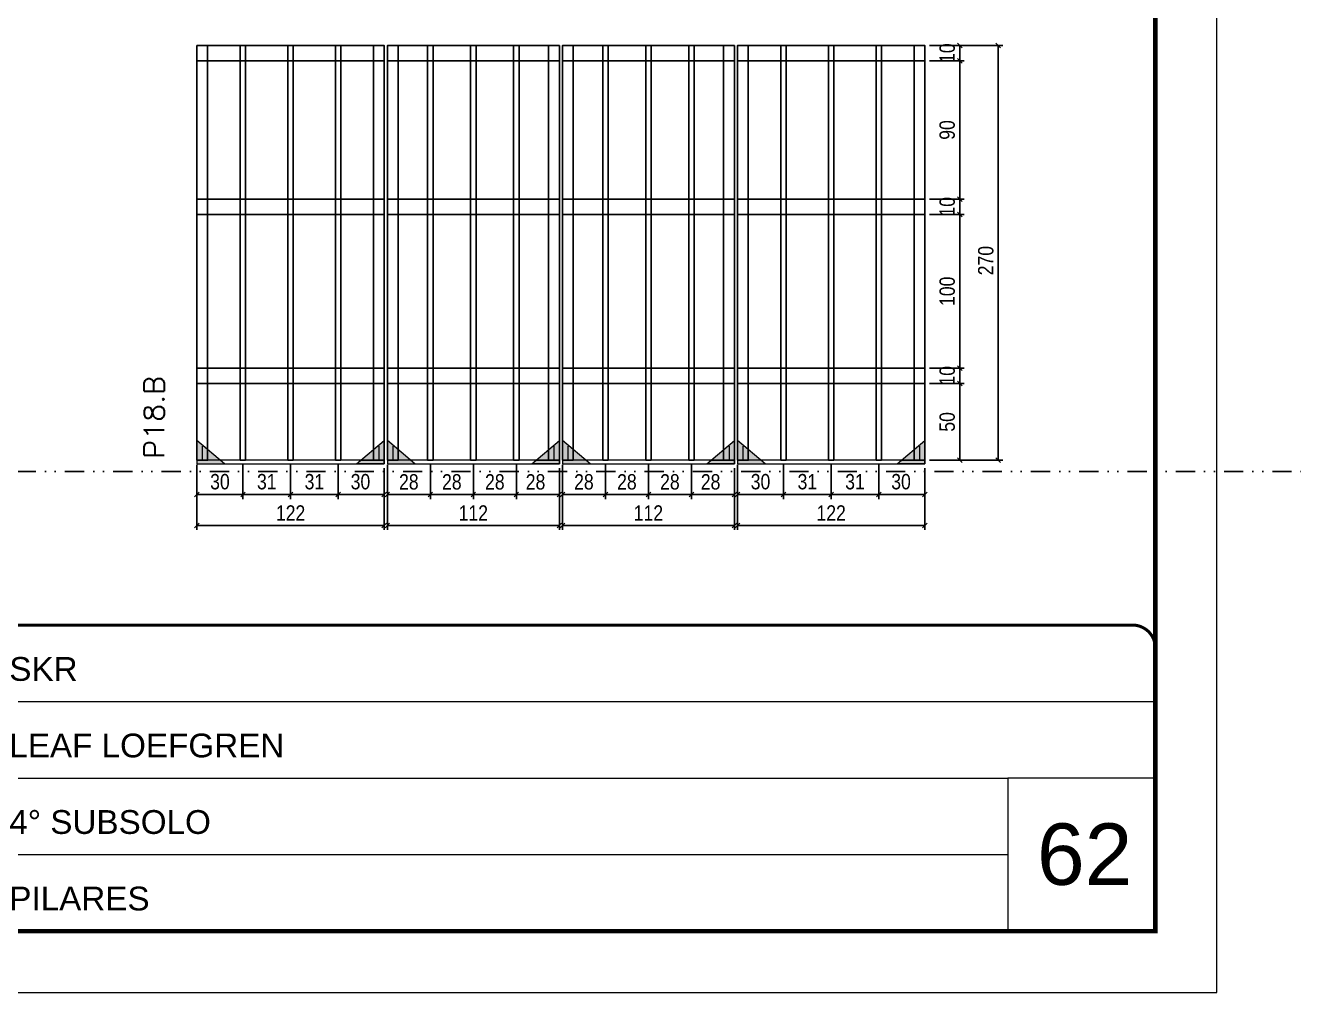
# Model space of a CAD drawing. Header units: millimetres. Extents: x 13777 to 27878, y -21631 to 6985.
# Drawn here: x 16708 to 17533, y -11294 to -10664 of the extents above; entities that cross this region are included whole.
import ezdxf

# ---------------------------------------------------------------- set-up
doc = ezdxf.new("R2010")
doc.units = ezdxf.units.MM
for name, pattern in [('CONTINUO', [0]), ('DASHED', [0.75, 0.5, -0.25]), ('DIVIDE2', [0.625, 0.25, -0.125, 0, -0.125, 0, -0.125]), ('HIDDEN', [0.375, 0.25, -0.125])]:
    doc.linetypes.add(name, pattern=pattern)
for name, color, linetype, lineweight in [('CARIMBO', 255, 'Continuous', 9), ('Folhas', 255, 'Continuous', 9), ('Madeira', 126, 'Continuous', 18), ('Sarr 2.2x7', 40, 'Continuous', 9), ('SARRAFO DE PRESSAO', 251, 'DASHED', 9), ('Texto Seção', 7, 'Continuous', 15)]:
    doc.layers.add(name, color=color, linetype=linetype, lineweight=lineweight)
for name, color, linetype in [('COTA', 241, 'Continuous'), ('Nível', 160, 'Continuous'), ('SARR_2.2x10', 60, 'Continuous'), ('SARR_3.5x7', 81, 'Continuous'), ('SARR_7x7', 40, 'Continuous')]:
    doc.layers.add(name, color=color, linetype=linetype)
doc.styles.add('ARIAL', font='arial.ttf')
doc.styles.add('COTA TECNICA', font='techl___.ttf', dxfattribs={"height": 10})
doc.styles.add('REGUA-120', font='ROMANS.shx', dxfattribs={"height": 15})
doc.dimstyles.new('PAINEL', dxfattribs={"dimtxt": 10, "dimasz": 3, "dimexe": 3, "dimexo": 3, "dimgap": 3, "dimtad": 1, "dimdec": 1, "dimzin": 12, "dimdsep": 46, "dimtxsty": 'COTA TECNICA', "dimblk1": 'OBLIQUE', "dimblk2": 'OBLIQUE', "dimsah": 1, "dimcen": 0.9, "dimclrd": 4, "dimclre": 4, "dimclrt": 240, "dimadec": 1, "dimazin": 3, "dimtfac": 1, "dimtdec": 1, "dimtmove": 0, "dimatfit": 3, "dimfxl": 1, "dimtolj": 1, "dimtzin": 12, "dimarcsym": 0})

# ---------------------------------------------------------------- blocks, each defined once
blk = doc.blocks.new('9999999999')
at = {"color": 30, "linetype": 'CONTINUO'}
for p, q in [((98564.56, 34379.64), (99583.98, 34379.64)), ((98564.56, 34329.83), (99487.98, 34329.83)), ((99583.98, 34329.83), (99487.98, 34329.83)), ((99487.98, 34329.83), (99487.98, 34230.21)), ((98564.56, 34280.02), (99487.98, 34280.02))]:
    blk.add_line(p, q, dxfattribs=at)
at = {"color": 30, "linetype": 'CONTINUO', "const_width": 2}
blk.add_lwpolyline([(99583.98, 34230.21), (99583.98, 34414.45, 0.414214), (99568.98, 34429.45), (98228.98, 34429.45, 0.414214), (98213.98, 34414.45), (98213.98, 34245.21, 0.414214), (98228.98, 34230.21), (99583.98, 34230.21)], format="xyb", dxfattribs=at)
at = {"layer": 'Folhas'}
blk.add_lwpolyline([(98138.98, 34190.21), (99623.98, 34190.21), (99623.98, 35240.21), (98138.98, 35240.21)], close=True, dxfattribs=at)
at = {"layer": 'Folhas', "color": 30, "const_width": 3}
blk.add_lwpolyline([(98213.98, 34230.21), (99583.98, 34230.21), (99583.98, 35200.21), (98213.98, 35200.21)], close=True, dxfattribs=at)
at = {"color": 7, "linetype": 'Continuous', "ltscale": 5, "style": 'ARIAL'}
for s, height, p in [('SKR', 15.483, (98837.68, 34393.13)), ('LEAF LOEFGREN', 15.4829, (98837.68, 34343.32)), ('4° SUBSOLO', 15.483, (98837.68, 34293.51)), ('PILARES', 15.483, (98837.68, 34243.7))]:
    blk.add_text(s, height=height, dxfattribs=at).set_placement(p)
blk = doc.blocks.new('_Oblique')
at = {"color": 0, "linetype": 'ByBlock', "lineweight": -2}
blk.add_line((-0.5, -0.5), (0.5, 0.5), dxfattribs=at)
blk = doc.blocks.new('*D2767')
at = {"layer": 'COTA', "color": 4, "lineweight": -2, "transparency": 16777216}
for p, q in [((16943.32, -10965.62), (16943.32, -10992.79)), ((17055.32, -10965.62), (17055.32, -10992.79)), ((17055.32, -10989.79), (16943.32, -10989.79))]:
    blk.add_line(p, q, dxfattribs=at)
at = {"layer": 'Defpoints', "color": 0, "transparency": 16777216}
for p in [(16943.32, -10962.62), (17055.32, -10962.62), (16943.32, -10989.79)]:
    blk.add_point(p, dxfattribs=at)
at = {"layer": 'COTA', "color": 4, "lineweight": -2, "transparency": 16777216, "xscale": 3, "yscale": 3, "zscale": 3, "rotation": 180}
blk.add_blockref('_Oblique', (16943.32, -10989.79), dxfattribs=at)
at = {"layer": 'COTA', "color": 4, "lineweight": -2, "transparency": 16777216, "xscale": 3, "yscale": 3, "zscale": 3}
blk.add_blockref('_Oblique', (17055.32, -10989.79), dxfattribs=at)
at = {"layer": 'COTA', "color": 240, "transparency": 16777216, "insert": (16999.32, -10981.74), "char_height": 10, "attachment_point": 5, "style": 'COTA TECNICA'}
blk.add_mtext('\\A1;112', dxfattribs=at)
blk = doc.blocks.new('*D2768')
at = {"layer": 'COTA', "color": 4, "lineweight": -2, "transparency": 16777216}
for p, q in [((16943.32, -10950.42), (16943.32, -10972.62)), ((16971.32, -10950.42), (16971.32, -10972.62)), ((16971.32, -10969.62), (16943.32, -10969.62))]:
    blk.add_line(p, q, dxfattribs=at)
at = {"layer": 'Defpoints', "color": 0, "transparency": 16777216}
for p in [(16943.32, -10947.42), (16971.32, -10947.42), (16943.32, -10969.62)]:
    blk.add_point(p, dxfattribs=at)
at = {"layer": 'COTA', "color": 4, "lineweight": -2, "transparency": 16777216, "xscale": 3, "yscale": 3, "zscale": 3, "rotation": 180}
blk.add_blockref('_Oblique', (16943.32, -10969.62), dxfattribs=at)
at = {"layer": 'COTA', "color": 4, "lineweight": -2, "transparency": 16777216, "xscale": 3, "yscale": 3, "zscale": 3}
blk.add_blockref('_Oblique', (16971.32, -10969.62), dxfattribs=at)
at = {"layer": 'COTA', "color": 240, "transparency": 16777216, "insert": (16957.32, -10961.52), "char_height": 10, "attachment_point": 5, "style": 'COTA TECNICA'}
blk.add_mtext('\\A1;28', dxfattribs=at)
blk = doc.blocks.new('*D2769')
at = {"layer": 'COTA', "color": 4, "lineweight": -2, "transparency": 16777216}
for p, q in [((17027.32, -10950.42), (17027.32, -10972.62)), ((17055.32, -10952.62), (17055.32, -10972.62)), ((17027.32, -10969.62), (17055.32, -10969.62))]:
    blk.add_line(p, q, dxfattribs=at)
at = {"layer": 'Defpoints', "color": 0, "transparency": 16777216}
for p in [(17027.32, -10947.42), (17055.32, -10949.62), (17055.32, -10969.62)]:
    blk.add_point(p, dxfattribs=at)
at = {"layer": 'COTA', "color": 4, "lineweight": -2, "transparency": 16777216, "xscale": 3, "yscale": 3, "zscale": 3, "rotation": 180}
blk.add_blockref('_Oblique', (17027.32, -10969.62), dxfattribs=at)
at = {"layer": 'COTA', "color": 4, "lineweight": -2, "transparency": 16777216, "xscale": 3, "yscale": 3, "zscale": 3}
blk.add_blockref('_Oblique', (17055.32, -10969.62), dxfattribs=at)
at = {"layer": 'COTA', "color": 240, "transparency": 16777216, "insert": (17039.82, -10961.52), "char_height": 10, "attachment_point": 5, "style": 'COTA TECNICA'}
blk.add_mtext('\\A1;28', dxfattribs=at)
blk = doc.blocks.new('*D2770')
at = {"layer": 'COTA', "color": 4, "lineweight": -2, "transparency": 16777216}
for p, q in [((16971.32, -10950.42), (16971.32, -10972.62)), ((16999.32, -10950.42), (16999.32, -10972.62)), ((16971.32, -10969.62), (16999.32, -10969.62))]:
    blk.add_line(p, q, dxfattribs=at)
at = {"layer": 'Defpoints', "color": 0, "transparency": 16777216}
for p in [(16971.32, -10947.42), (16999.32, -10947.42), (16999.32, -10969.62)]:
    blk.add_point(p, dxfattribs=at)
at = {"layer": 'COTA', "color": 4, "lineweight": -2, "transparency": 16777216, "xscale": 3, "yscale": 3, "zscale": 3, "rotation": 180}
blk.add_blockref('_Oblique', (16971.32, -10969.62), dxfattribs=at)
at = {"layer": 'COTA', "color": 4, "lineweight": -2, "transparency": 16777216, "xscale": 3, "yscale": 3, "zscale": 3}
blk.add_blockref('_Oblique', (16999.32, -10969.62), dxfattribs=at)
at = {"layer": 'COTA', "color": 240, "transparency": 16777216, "insert": (16985.32, -10961.52), "char_height": 10, "attachment_point": 5, "style": 'COTA TECNICA'}
blk.add_mtext('\\A1;28', dxfattribs=at)
blk = doc.blocks.new('*D2771')
at = {"layer": 'COTA', "color": 4, "lineweight": -2, "transparency": 16777216}
for p, q in [((16999.32, -10950.42), (16999.32, -10972.62)), ((17027.32, -10950.42), (17027.32, -10972.62)), ((16999.32, -10969.62), (17027.32, -10969.62))]:
    blk.add_line(p, q, dxfattribs=at)
at = {"layer": 'Defpoints', "color": 0, "transparency": 16777216}
for p in [(16999.32, -10947.42), (17027.32, -10947.42), (17027.32, -10969.62)]:
    blk.add_point(p, dxfattribs=at)
at = {"layer": 'COTA', "color": 4, "lineweight": -2, "transparency": 16777216, "xscale": 3, "yscale": 3, "zscale": 3, "rotation": 180}
blk.add_blockref('_Oblique', (16999.32, -10969.62), dxfattribs=at)
at = {"layer": 'COTA', "color": 4, "lineweight": -2, "transparency": 16777216, "xscale": 3, "yscale": 3, "zscale": 3}
blk.add_blockref('_Oblique', (17027.32, -10969.62), dxfattribs=at)
at = {"layer": 'COTA', "color": 240, "transparency": 16777216, "insert": (17013.32, -10961.52), "char_height": 10, "attachment_point": 5, "style": 'COTA TECNICA'}
blk.add_mtext('\\A1;28', dxfattribs=at)
blk = doc.blocks.new('*D2772')
at = {"layer": 'COTA', "color": 4, "lineweight": -2, "transparency": 16777216}
for p, q in [((16819.32, -10965.62), (16819.32, -10992.79)), ((16941.32, -10965.62), (16941.32, -10992.79)), ((16941.32, -10989.79), (16819.32, -10989.79))]:
    blk.add_line(p, q, dxfattribs=at)
at = {"layer": 'Defpoints', "color": 0, "transparency": 16777216}
for p in [(16819.32, -10962.62), (16941.32, -10962.62), (16819.32, -10989.79)]:
    blk.add_point(p, dxfattribs=at)
at = {"layer": 'COTA', "color": 4, "lineweight": -2, "transparency": 16777216, "xscale": 3, "yscale": 3, "zscale": 3, "rotation": 180}
blk.add_blockref('_Oblique', (16819.32, -10989.79), dxfattribs=at)
at = {"layer": 'COTA', "color": 4, "lineweight": -2, "transparency": 16777216, "xscale": 3, "yscale": 3, "zscale": 3}
blk.add_blockref('_Oblique', (16941.32, -10989.79), dxfattribs=at)
at = {"layer": 'COTA', "color": 240, "transparency": 16777216, "insert": (16880.32, -10981.74), "char_height": 10, "attachment_point": 5, "style": 'COTA TECNICA'}
blk.add_mtext('\\A1;122', dxfattribs=at)
blk = doc.blocks.new('*D2773')
at = {"layer": 'COTA', "color": 4, "lineweight": -2, "transparency": 16777216}
for p, q in [((16819.32, -10950.42), (16819.32, -10972.62)), ((16849.32, -10950.42), (16849.32, -10972.62)), ((16849.32, -10969.62), (16819.32, -10969.62))]:
    blk.add_line(p, q, dxfattribs=at)
at = {"layer": 'Defpoints', "color": 0, "transparency": 16777216}
for p in [(16819.32, -10947.42), (16849.32, -10947.42), (16819.32, -10969.62)]:
    blk.add_point(p, dxfattribs=at)
at = {"layer": 'COTA', "color": 4, "lineweight": -2, "transparency": 16777216, "xscale": 3, "yscale": 3, "zscale": 3, "rotation": 180}
blk.add_blockref('_Oblique', (16819.32, -10969.62), dxfattribs=at)
at = {"layer": 'COTA', "color": 4, "lineweight": -2, "transparency": 16777216, "xscale": 3, "yscale": 3, "zscale": 3}
blk.add_blockref('_Oblique', (16849.32, -10969.62), dxfattribs=at)
at = {"layer": 'COTA', "color": 240, "transparency": 16777216, "insert": (16834.32, -10961.4), "char_height": 10, "attachment_point": 5, "style": 'COTA TECNICA'}
blk.add_mtext('\\A1;30', dxfattribs=at)
blk = doc.blocks.new('*D2774')
at = {"layer": 'COTA', "color": 4, "lineweight": -2, "transparency": 16777216}
for p, q in [((16911.32, -10950.42), (16911.32, -10972.62)), ((16941.32, -10952.62), (16941.32, -10972.62)), ((16911.32, -10969.62), (16941.32, -10969.62))]:
    blk.add_line(p, q, dxfattribs=at)
at = {"layer": 'Defpoints', "color": 0, "transparency": 16777216}
for p in [(16911.32, -10947.42), (16941.32, -10949.62), (16941.32, -10969.62)]:
    blk.add_point(p, dxfattribs=at)
at = {"layer": 'COTA', "color": 4, "lineweight": -2, "transparency": 16777216, "xscale": 3, "yscale": 3, "zscale": 3, "rotation": 180}
blk.add_blockref('_Oblique', (16911.32, -10969.62), dxfattribs=at)
at = {"layer": 'COTA', "color": 4, "lineweight": -2, "transparency": 16777216, "xscale": 3, "yscale": 3, "zscale": 3}
blk.add_blockref('_Oblique', (16941.32, -10969.62), dxfattribs=at)
at = {"layer": 'COTA', "color": 240, "transparency": 16777216, "insert": (16925.82, -10961.4), "char_height": 10, "attachment_point": 5, "style": 'COTA TECNICA'}
blk.add_mtext('\\A1;30', dxfattribs=at)
blk = doc.blocks.new('*D2775')
at = {"layer": 'COTA', "color": 4, "lineweight": -2, "transparency": 16777216}
for p, q in [((16849.32, -10950.42), (16849.32, -10972.62)), ((16880.32, -10950.42), (16880.32, -10972.62)), ((16849.32, -10969.62), (16880.32, -10969.62))]:
    blk.add_line(p, q, dxfattribs=at)
at = {"layer": 'Defpoints', "color": 0, "transparency": 16777216}
for p in [(16849.32, -10947.42), (16880.32, -10947.42), (16880.32, -10969.62)]:
    blk.add_point(p, dxfattribs=at)
at = {"layer": 'COTA', "color": 4, "lineweight": -2, "transparency": 16777216, "xscale": 3, "yscale": 3, "zscale": 3, "rotation": 180}
blk.add_blockref('_Oblique', (16849.32, -10969.62), dxfattribs=at)
at = {"layer": 'COTA', "color": 4, "lineweight": -2, "transparency": 16777216, "xscale": 3, "yscale": 3, "zscale": 3}
blk.add_blockref('_Oblique', (16880.32, -10969.62), dxfattribs=at)
at = {"layer": 'COTA', "color": 240, "transparency": 16777216, "insert": (16864.82, -10961.4), "char_height": 10, "attachment_point": 5, "style": 'COTA TECNICA'}
blk.add_mtext('\\A1;31', dxfattribs=at)
blk = doc.blocks.new('*D2776')
at = {"layer": 'COTA', "color": 4, "lineweight": -2, "transparency": 16777216}
for p, q in [((16880.32, -10950.42), (16880.32, -10972.62)), ((16911.32, -10950.42), (16911.32, -10972.62)), ((16880.32, -10969.62), (16911.32, -10969.62))]:
    blk.add_line(p, q, dxfattribs=at)
at = {"layer": 'Defpoints', "color": 0, "transparency": 16777216}
for p in [(16880.32, -10947.42), (16911.32, -10947.42), (16911.32, -10969.62)]:
    blk.add_point(p, dxfattribs=at)
at = {"layer": 'COTA', "color": 4, "lineweight": -2, "transparency": 16777216, "xscale": 3, "yscale": 3, "zscale": 3, "rotation": 180}
blk.add_blockref('_Oblique', (16880.32, -10969.62), dxfattribs=at)
at = {"layer": 'COTA', "color": 4, "lineweight": -2, "transparency": 16777216, "xscale": 3, "yscale": 3, "zscale": 3}
blk.add_blockref('_Oblique', (16911.32, -10969.62), dxfattribs=at)
at = {"layer": 'COTA', "color": 240, "transparency": 16777216, "insert": (16895.82, -10961.4), "char_height": 10, "attachment_point": 5, "style": 'COTA TECNICA'}
blk.add_mtext('\\A1;31', dxfattribs=at)
blk = doc.blocks.new('*D2777')
at = {"layer": 'COTA', "color": 4, "lineweight": -2, "transparency": 16777216}
for p, q in [((17057.32, -10965.62), (17057.32, -10992.79)), ((17169.32, -10965.62), (17169.32, -10992.79)), ((17169.32, -10989.79), (17057.32, -10989.79))]:
    blk.add_line(p, q, dxfattribs=at)
at = {"layer": 'Defpoints', "color": 0, "transparency": 16777216}
for p in [(17057.32, -10962.62), (17169.32, -10962.62), (17057.32, -10989.79)]:
    blk.add_point(p, dxfattribs=at)
at = {"layer": 'COTA', "color": 4, "lineweight": -2, "transparency": 16777216, "xscale": 3, "yscale": 3, "zscale": 3, "rotation": 180}
blk.add_blockref('_Oblique', (17057.32, -10989.79), dxfattribs=at)
at = {"layer": 'COTA', "color": 4, "lineweight": -2, "transparency": 16777216, "xscale": 3, "yscale": 3, "zscale": 3}
blk.add_blockref('_Oblique', (17169.32, -10989.79), dxfattribs=at)
at = {"layer": 'COTA', "color": 240, "transparency": 16777216, "insert": (17113.32, -10981.74), "char_height": 10, "attachment_point": 5, "style": 'COTA TECNICA'}
blk.add_mtext('\\A1;112', dxfattribs=at)
blk = doc.blocks.new('*D2778')
at = {"layer": 'COTA', "color": 4, "lineweight": -2, "transparency": 16777216}
for p, q in [((17057.32, -10950.42), (17057.32, -10972.62)), ((17085.32, -10950.42), (17085.32, -10972.62)), ((17085.32, -10969.62), (17057.32, -10969.62))]:
    blk.add_line(p, q, dxfattribs=at)
at = {"layer": 'Defpoints', "color": 0, "transparency": 16777216}
for p in [(17057.32, -10947.42), (17085.32, -10947.42), (17057.32, -10969.62)]:
    blk.add_point(p, dxfattribs=at)
at = {"layer": 'COTA', "color": 4, "lineweight": -2, "transparency": 16777216, "xscale": 3, "yscale": 3, "zscale": 3, "rotation": 180}
blk.add_blockref('_Oblique', (17057.32, -10969.62), dxfattribs=at)
at = {"layer": 'COTA', "color": 4, "lineweight": -2, "transparency": 16777216, "xscale": 3, "yscale": 3, "zscale": 3}
blk.add_blockref('_Oblique', (17085.32, -10969.62), dxfattribs=at)
at = {"layer": 'COTA', "color": 240, "transparency": 16777216, "insert": (17071.32, -10961.52), "char_height": 10, "attachment_point": 5, "style": 'COTA TECNICA'}
blk.add_mtext('\\A1;28', dxfattribs=at)
blk = doc.blocks.new('*D2779')
at = {"layer": 'COTA', "color": 4, "lineweight": -2, "transparency": 16777216}
for p, q in [((17141.32, -10950.42), (17141.32, -10972.62)), ((17169.32, -10952.62), (17169.32, -10972.62)), ((17141.32, -10969.62), (17169.32, -10969.62))]:
    blk.add_line(p, q, dxfattribs=at)
at = {"layer": 'Defpoints', "color": 0, "transparency": 16777216}
for p in [(17141.32, -10947.42), (17169.32, -10949.62), (17169.32, -10969.62)]:
    blk.add_point(p, dxfattribs=at)
at = {"layer": 'COTA', "color": 4, "lineweight": -2, "transparency": 16777216, "xscale": 3, "yscale": 3, "zscale": 3, "rotation": 180}
blk.add_blockref('_Oblique', (17141.32, -10969.62), dxfattribs=at)
at = {"layer": 'COTA', "color": 4, "lineweight": -2, "transparency": 16777216, "xscale": 3, "yscale": 3, "zscale": 3}
blk.add_blockref('_Oblique', (17169.32, -10969.62), dxfattribs=at)
at = {"layer": 'COTA', "color": 240, "transparency": 16777216, "insert": (17153.82, -10961.52), "char_height": 10, "attachment_point": 5, "style": 'COTA TECNICA'}
blk.add_mtext('\\A1;28', dxfattribs=at)
blk = doc.blocks.new('*D2780')
at = {"layer": 'COTA', "color": 4, "lineweight": -2, "transparency": 16777216}
for p, q in [((17085.32, -10950.42), (17085.32, -10972.62)), ((17113.32, -10950.42), (17113.32, -10972.62)), ((17085.32, -10969.62), (17113.32, -10969.62))]:
    blk.add_line(p, q, dxfattribs=at)
at = {"layer": 'Defpoints', "color": 0, "transparency": 16777216}
for p in [(17085.32, -10947.42), (17113.32, -10947.42), (17113.32, -10969.62)]:
    blk.add_point(p, dxfattribs=at)
at = {"layer": 'COTA', "color": 4, "lineweight": -2, "transparency": 16777216, "xscale": 3, "yscale": 3, "zscale": 3, "rotation": 180}
blk.add_blockref('_Oblique', (17085.32, -10969.62), dxfattribs=at)
at = {"layer": 'COTA', "color": 4, "lineweight": -2, "transparency": 16777216, "xscale": 3, "yscale": 3, "zscale": 3}
blk.add_blockref('_Oblique', (17113.32, -10969.62), dxfattribs=at)
at = {"layer": 'COTA', "color": 240, "transparency": 16777216, "insert": (17099.32, -10961.52), "char_height": 10, "attachment_point": 5, "style": 'COTA TECNICA'}
blk.add_mtext('\\A1;28', dxfattribs=at)
blk = doc.blocks.new('*D2781')
at = {"layer": 'COTA', "color": 4, "lineweight": -2, "transparency": 16777216}
for p, q in [((17113.32, -10950.42), (17113.32, -10972.62)), ((17141.32, -10950.42), (17141.32, -10972.62)), ((17113.32, -10969.62), (17141.32, -10969.62))]:
    blk.add_line(p, q, dxfattribs=at)
at = {"layer": 'Defpoints', "color": 0, "transparency": 16777216}
for p in [(17113.32, -10947.42), (17141.32, -10947.42), (17141.32, -10969.62)]:
    blk.add_point(p, dxfattribs=at)
at = {"layer": 'COTA', "color": 4, "lineweight": -2, "transparency": 16777216, "xscale": 3, "yscale": 3, "zscale": 3, "rotation": 180}
blk.add_blockref('_Oblique', (17113.32, -10969.62), dxfattribs=at)
at = {"layer": 'COTA', "color": 4, "lineweight": -2, "transparency": 16777216, "xscale": 3, "yscale": 3, "zscale": 3}
blk.add_blockref('_Oblique', (17141.32, -10969.62), dxfattribs=at)
at = {"layer": 'COTA', "color": 240, "transparency": 16777216, "insert": (17127.32, -10961.52), "char_height": 10, "attachment_point": 5, "style": 'COTA TECNICA'}
blk.add_mtext('\\A1;28', dxfattribs=at)
blk = doc.blocks.new('*D2782')
at = {"layer": 'COTA', "color": 4, "lineweight": -2, "transparency": 16777216}
for p, q in [((17171.32, -10965.62), (17171.32, -10992.79)), ((17293.32, -10965.62), (17293.32, -10992.79)), ((17293.32, -10989.79), (17171.32, -10989.79))]:
    blk.add_line(p, q, dxfattribs=at)
at = {"layer": 'Defpoints', "color": 0, "transparency": 16777216}
for p in [(17171.32, -10962.62), (17293.32, -10962.62), (17171.32, -10989.79)]:
    blk.add_point(p, dxfattribs=at)
at = {"layer": 'COTA', "color": 4, "lineweight": -2, "transparency": 16777216, "xscale": 3, "yscale": 3, "zscale": 3, "rotation": 180}
blk.add_blockref('_Oblique', (17171.32, -10989.79), dxfattribs=at)
at = {"layer": 'COTA', "color": 4, "lineweight": -2, "transparency": 16777216, "xscale": 3, "yscale": 3, "zscale": 3}
blk.add_blockref('_Oblique', (17293.32, -10989.79), dxfattribs=at)
at = {"layer": 'COTA', "color": 240, "transparency": 16777216, "insert": (17232.32, -10981.74), "char_height": 10, "attachment_point": 5, "style": 'COTA TECNICA'}
blk.add_mtext('\\A1;122', dxfattribs=at)
blk = doc.blocks.new('*D2783')
at = {"layer": 'COTA', "color": 4, "lineweight": -2, "transparency": 16777216}
for p, q in [((17171.32, -10950.42), (17171.32, -10972.62)), ((17201.32, -10950.42), (17201.32, -10972.62)), ((17201.32, -10969.62), (17171.32, -10969.62))]:
    blk.add_line(p, q, dxfattribs=at)
at = {"layer": 'Defpoints', "color": 0, "transparency": 16777216}
for p in [(17171.32, -10947.42), (17201.32, -10947.42), (17171.32, -10969.62)]:
    blk.add_point(p, dxfattribs=at)
at = {"layer": 'COTA', "color": 4, "lineweight": -2, "transparency": 16777216, "xscale": 3, "yscale": 3, "zscale": 3, "rotation": 180}
blk.add_blockref('_Oblique', (17171.32, -10969.62), dxfattribs=at)
at = {"layer": 'COTA', "color": 4, "lineweight": -2, "transparency": 16777216, "xscale": 3, "yscale": 3, "zscale": 3}
blk.add_blockref('_Oblique', (17201.32, -10969.62), dxfattribs=at)
at = {"layer": 'COTA', "color": 240, "transparency": 16777216, "insert": (17186.32, -10961.4), "char_height": 10, "attachment_point": 5, "style": 'COTA TECNICA'}
blk.add_mtext('\\A1;30', dxfattribs=at)
blk = doc.blocks.new('*D2784')
at = {"layer": 'COTA', "color": 4, "lineweight": -2, "transparency": 16777216}
for p, q in [((17263.32, -10950.42), (17263.32, -10972.62)), ((17293.32, -10952.62), (17293.32, -10972.62)), ((17263.32, -10969.62), (17293.32, -10969.62))]:
    blk.add_line(p, q, dxfattribs=at)
at = {"layer": 'Defpoints', "color": 0, "transparency": 16777216}
for p in [(17263.32, -10947.42), (17293.32, -10949.62), (17293.32, -10969.62)]:
    blk.add_point(p, dxfattribs=at)
at = {"layer": 'COTA', "color": 4, "lineweight": -2, "transparency": 16777216, "xscale": 3, "yscale": 3, "zscale": 3, "rotation": 180}
blk.add_blockref('_Oblique', (17263.32, -10969.62), dxfattribs=at)
at = {"layer": 'COTA', "color": 4, "lineweight": -2, "transparency": 16777216, "xscale": 3, "yscale": 3, "zscale": 3}
blk.add_blockref('_Oblique', (17293.32, -10969.62), dxfattribs=at)
at = {"layer": 'COTA', "color": 240, "transparency": 16777216, "insert": (17277.82, -10961.4), "char_height": 10, "attachment_point": 5, "style": 'COTA TECNICA'}
blk.add_mtext('\\A1;30', dxfattribs=at)
blk = doc.blocks.new('*D2785')
at = {"layer": 'COTA', "color": 4, "lineweight": -2, "transparency": 16777216}
for p, q in [((17201.32, -10950.42), (17201.32, -10972.62)), ((17232.32, -10950.42), (17232.32, -10972.62)), ((17201.32, -10969.62), (17232.32, -10969.62))]:
    blk.add_line(p, q, dxfattribs=at)
at = {"layer": 'Defpoints', "color": 0, "transparency": 16777216}
for p in [(17201.32, -10947.42), (17232.32, -10947.42), (17232.32, -10969.62)]:
    blk.add_point(p, dxfattribs=at)
at = {"layer": 'COTA', "color": 4, "lineweight": -2, "transparency": 16777216, "xscale": 3, "yscale": 3, "zscale": 3, "rotation": 180}
blk.add_blockref('_Oblique', (17201.32, -10969.62), dxfattribs=at)
at = {"layer": 'COTA', "color": 4, "lineweight": -2, "transparency": 16777216, "xscale": 3, "yscale": 3, "zscale": 3}
blk.add_blockref('_Oblique', (17232.32, -10969.62), dxfattribs=at)
at = {"layer": 'COTA', "color": 240, "transparency": 16777216, "insert": (17216.82, -10961.4), "char_height": 10, "attachment_point": 5, "style": 'COTA TECNICA'}
blk.add_mtext('\\A1;31', dxfattribs=at)
blk = doc.blocks.new('*D2786')
at = {"layer": 'COTA', "color": 4, "lineweight": -2, "transparency": 16777216}
for p, q in [((17296.32, -10897.42), (17319.02, -10897.42)), ((17316.02, -10947.42), (17316.02, -10897.42)), ((17296.32, -10947.42), (17319.02, -10947.42))]:
    blk.add_line(p, q, dxfattribs=at)
at = {"layer": 'Defpoints', "color": 0, "transparency": 16777216}
for p in [(17293.32, -10897.42), (17316.02, -10897.42), (17293.32, -10947.42)]:
    blk.add_point(p, dxfattribs=at)
at = {"layer": 'COTA', "color": 4, "lineweight": -2, "transparency": 16777216, "xscale": 3, "yscale": 3, "zscale": 3}
for p, rotation in [((17316.02, -10897.42), 90), ((17316.02, -10947.42), 270)]:
    blk.add_blockref('_Oblique', p, dxfattribs=dict(at, rotation=rotation))
at = {"layer": 'COTA', "color": 240, "transparency": 16777216, "insert": (17307.91, -10922.42), "char_height": 10, "attachment_point": 5, "rotation": 90, "style": 'COTA TECNICA'}
blk.add_mtext('\\A1;50', dxfattribs=at)
blk = doc.blocks.new('*D2787')
at = {"layer": 'COTA', "color": 4, "lineweight": -2, "transparency": 16777216}
for p, q in [((17232.32, -10950.42), (17232.32, -10972.62)), ((17263.32, -10950.42), (17263.32, -10972.62)), ((17232.32, -10969.62), (17263.32, -10969.62))]:
    blk.add_line(p, q, dxfattribs=at)
at = {"layer": 'Defpoints', "color": 0, "transparency": 16777216}
for p in [(17232.32, -10947.42), (17263.32, -10947.42), (17263.32, -10969.62)]:
    blk.add_point(p, dxfattribs=at)
at = {"layer": 'COTA', "color": 4, "lineweight": -2, "transparency": 16777216, "xscale": 3, "yscale": 3, "zscale": 3, "rotation": 180}
blk.add_blockref('_Oblique', (17232.32, -10969.62), dxfattribs=at)
at = {"layer": 'COTA', "color": 4, "lineweight": -2, "transparency": 16777216, "xscale": 3, "yscale": 3, "zscale": 3}
blk.add_blockref('_Oblique', (17263.32, -10969.62), dxfattribs=at)
at = {"layer": 'COTA', "color": 240, "transparency": 16777216, "insert": (17247.82, -10961.4), "char_height": 10, "attachment_point": 5, "style": 'COTA TECNICA'}
blk.add_mtext('\\A1;31', dxfattribs=at)
blk = doc.blocks.new('*D2788')
at = {"layer": 'COTA', "color": 4, "lineweight": -2, "transparency": 16777216}
for p, q in [((17296.32, -10887.42), (17319.02, -10887.42)), ((17316.02, -10897.42), (17316.02, -10887.42)), ((17296.32, -10897.42), (17319.02, -10897.42))]:
    blk.add_line(p, q, dxfattribs=at)
at = {"layer": 'Defpoints', "color": 0, "transparency": 16777216}
for p in [(17293.32, -10887.42), (17316.02, -10887.42), (17293.32, -10897.42)]:
    blk.add_point(p, dxfattribs=at)
at = {"layer": 'COTA', "color": 4, "lineweight": -2, "transparency": 16777216, "xscale": 3, "yscale": 3, "zscale": 3}
for p, rotation in [((17316.02, -10887.42), 90), ((17316.02, -10897.42), 270)]:
    blk.add_blockref('_Oblique', p, dxfattribs=dict(at, rotation=rotation))
at = {"layer": 'COTA', "color": 240, "transparency": 16777216, "insert": (17307.92, -10892.42), "char_height": 10, "attachment_point": 5, "rotation": 90, "style": 'COTA TECNICA'}
blk.add_mtext('\\A1;10', dxfattribs=at)
blk = doc.blocks.new('*D2789')
at = {"layer": 'COTA', "color": 4, "lineweight": -2, "transparency": 16777216}
for p, q in [((17296.32, -10787.42), (17319.02, -10787.42)), ((17316.02, -10887.42), (17316.02, -10787.42)), ((17296.32, -10887.42), (17319.02, -10887.42))]:
    blk.add_line(p, q, dxfattribs=at)
at = {"layer": 'Defpoints', "color": 0, "transparency": 16777216}
for p in [(17293.32, -10787.42), (17316.02, -10787.42), (17293.32, -10887.42)]:
    blk.add_point(p, dxfattribs=at)
at = {"layer": 'COTA', "color": 4, "lineweight": -2, "transparency": 16777216, "xscale": 3, "yscale": 3, "zscale": 3}
for p, rotation in [((17316.02, -10787.42), 90), ((17316.02, -10887.42), 270)]:
    blk.add_blockref('_Oblique', p, dxfattribs=dict(at, rotation=rotation))
at = {"layer": 'COTA', "color": 240, "transparency": 16777216, "insert": (17307.92, -10837.42), "char_height": 10, "attachment_point": 5, "rotation": 90, "style": 'COTA TECNICA'}
blk.add_mtext('\\A1;100', dxfattribs=at)
blk = doc.blocks.new('*D2790')
at = {"layer": 'COTA', "color": 4, "lineweight": -2, "transparency": 16777216}
for p, q in [((17296.32, -10777.42), (17319.02, -10777.42)), ((17316.02, -10787.42), (17316.02, -10777.42)), ((17296.32, -10787.42), (17319.02, -10787.42))]:
    blk.add_line(p, q, dxfattribs=at)
at = {"layer": 'Defpoints', "color": 0, "transparency": 16777216}
for p in [(17293.32, -10777.42), (17316.02, -10777.42), (17293.32, -10787.42)]:
    blk.add_point(p, dxfattribs=at)
at = {"layer": 'COTA', "color": 4, "lineweight": -2, "transparency": 16777216, "xscale": 3, "yscale": 3, "zscale": 3}
for p, rotation in [((17316.02, -10777.42), 90), ((17316.02, -10787.42), 270)]:
    blk.add_blockref('_Oblique', p, dxfattribs=dict(at, rotation=rotation))
at = {"layer": 'COTA', "color": 240, "transparency": 16777216, "insert": (17307.92, -10782.42), "char_height": 10, "attachment_point": 5, "rotation": 90, "style": 'COTA TECNICA'}
blk.add_mtext('\\A1;10', dxfattribs=at)
blk = doc.blocks.new('*D2791')
at = {"layer": 'COTA', "color": 4, "lineweight": -2, "transparency": 16777216}
for p, q in [((17296.32, -10687.45), (17319.02, -10687.45)), ((17316.02, -10777.42), (17316.02, -10687.45)), ((17296.32, -10777.42), (17319.02, -10777.42))]:
    blk.add_line(p, q, dxfattribs=at)
at = {"layer": 'Defpoints', "color": 0, "transparency": 16777216}
for p in [(17293.32, -10687.45), (17316.02, -10687.45), (17293.32, -10777.42)]:
    blk.add_point(p, dxfattribs=at)
at = {"layer": 'COTA', "color": 4, "lineweight": -2, "transparency": 16777216, "xscale": 3, "yscale": 3, "zscale": 3}
for p, rotation in [((17316.02, -10687.45), 90), ((17316.02, -10777.42), 270)]:
    blk.add_blockref('_Oblique', p, dxfattribs=dict(at, rotation=rotation))
at = {"layer": 'COTA', "color": 240, "transparency": 16777216, "insert": (17307.89, -10732.43), "char_height": 10, "attachment_point": 5, "rotation": 90, "style": 'COTA TECNICA'}
blk.add_mtext('\\A1;90', dxfattribs=at)
blk = doc.blocks.new('*D2792')
at = {"layer": 'COTA', "color": 4, "lineweight": -2, "transparency": 16777216}
for p, q in [((17296.32, -10677.42), (17319.02, -10677.42)), ((17316.02, -10687.42), (17316.02, -10677.42)), ((17296.32, -10687.42), (17319.02, -10687.42))]:
    blk.add_line(p, q, dxfattribs=at)
at = {"layer": 'Defpoints', "color": 0, "transparency": 16777216}
for p in [(17293.32, -10677.42), (17316.02, -10677.42), (17293.32, -10687.42)]:
    blk.add_point(p, dxfattribs=at)
at = {"layer": 'COTA', "color": 4, "lineweight": -2, "transparency": 16777216, "xscale": 3, "yscale": 3, "zscale": 3}
for p, rotation in [((17316.02, -10677.42), 90), ((17316.02, -10687.42), 270)]:
    blk.add_blockref('_Oblique', p, dxfattribs=dict(at, rotation=rotation))
at = {"layer": 'COTA', "color": 240, "transparency": 16777216, "insert": (17307.92, -10682.42), "char_height": 10, "attachment_point": 5, "rotation": 90, "style": 'COTA TECNICA'}
blk.add_mtext('\\A1;10', dxfattribs=at)
blk = doc.blocks.new('*D2793')
at = {"layer": 'COTA', "color": 4, "lineweight": -2, "transparency": 16777216}
for p, q in [((17296.32, -10677.45), (17344.15, -10677.45)), ((17341.15, -10677.45), (17341.15, -10947.42)), ((17296.32, -10947.42), (17344.15, -10947.42))]:
    blk.add_line(p, q, dxfattribs=at)
at = {"layer": 'Defpoints', "color": 0, "transparency": 16777216}
for p in [(17293.32, -10677.45), (17293.32, -10947.42), (17341.15, -10947.42)]:
    blk.add_point(p, dxfattribs=at)
at = {"layer": 'COTA', "color": 4, "lineweight": -2, "transparency": 16777216, "xscale": 3, "yscale": 3, "zscale": 3}
for p, rotation in [((17341.15, -10677.45), 90), ((17341.15, -10947.42), 270)]:
    blk.add_blockref('_Oblique', p, dxfattribs=dict(at, rotation=rotation))
at = {"layer": 'COTA', "color": 240, "transparency": 16777216, "insert": (17333.05, -10817.45), "char_height": 10, "attachment_point": 5, "rotation": 90, "style": 'COTA TECNICA'}
blk.add_mtext('\\A1;270', dxfattribs=at)

msp = doc.modelspace()

# ---------------------------------------------------------------- hatches: boundary and pattern name
at = {"layer": 'Madeira'}
h = msp.add_hatch(color=252, dxfattribs=at)
h.dxf.hatch_style = 2
h.paths.add_polyline_path([(16819.32, -10934.62), (16819.32, -10949.62), (16837.32, -10949.62)])
h = msp.add_hatch(color=252, dxfattribs=at)
h.dxf.hatch_style = 2
h.paths.add_polyline_path([(16941.32, -10934.62), (16941.32, -10949.62), (16923.32, -10949.62)])
h = msp.add_hatch(color=252, dxfattribs=at)
h.dxf.hatch_style = 2
h.paths.add_polyline_path([(16943.32, -10934.62), (16943.32, -10949.62), (16961.32, -10949.62)])
h = msp.add_hatch(color=252, dxfattribs=at)
h.dxf.hatch_style = 2
h.paths.add_polyline_path([(17055.32, -10934.62), (17055.32, -10949.62), (17037.32, -10949.62)])
h = msp.add_hatch(color=252, dxfattribs=at)
h.dxf.hatch_style = 2
h.paths.add_polyline_path([(17057.32, -10934.62), (17057.32, -10949.62), (17075.32, -10949.62)])
h = msp.add_hatch(color=252, dxfattribs=at)
h.dxf.hatch_style = 2
h.paths.add_polyline_path([(17169.32, -10934.62), (17169.32, -10949.62), (17151.32, -10949.62)])
h = msp.add_hatch(color=252, dxfattribs=at)
h.dxf.hatch_style = 2
h.paths.add_polyline_path([(17171.32, -10934.62), (17171.32, -10949.62), (17189.32, -10949.62)])
h = msp.add_hatch(color=252, dxfattribs=at)
h.dxf.hatch_style = 2
h.paths.add_polyline_path([(17293.32, -10934.62), (17293.32, -10949.62), (17275.32, -10949.62)])

# ---------------------------------------------------------------- linework, layer by layer
at = {"layer": 'Madeira', "color": 1, "linetype": 'HIDDEN'}
for p, q in [((16822.82, -10938.12), (16822.82, -10947.42)), ((16822.82, -10938.12), (16822.82, -10947.42)), ((16826.32, -10941.62), (16826.32, -10947.42)), ((16937.82, -10938.12), (16937.82, -10947.42)), ((16937.82, -10938.12), (16937.82, -10947.42)), ((16946.82, -10938.12), (16946.82, -10947.42)), ((16946.82, -10938.12), (16946.82, -10947.42)), ((16950.32, -10941.62), (16950.32, -10947.42)), ((17051.82, -10938.12), (17051.82, -10947.42)), ((17051.82, -10938.12), (17051.82, -10947.42)), ((17060.82, -10938.12), (17060.82, -10947.42)), ((17060.82, -10938.12), (17060.82, -10947.42)), ((17064.32, -10941.62), (17064.32, -10947.42)), ((17165.82, -10938.12), (17165.82, -10947.42)), ((17165.82, -10938.12), (17165.82, -10947.42)), ((17174.82, -10938.12), (17174.82, -10947.42)), ((17174.82, -10938.12), (17174.82, -10947.42)), ((17178.32, -10941.62), (17178.32, -10947.42)), ((17289.82, -10938.12), (17289.82, -10947.42)), ((17289.82, -10938.12), (17289.82, -10947.42)), ((16829.16, -10947.42), (16819.32, -10947.42)), ((16829.16, -10947.42), (16819.32, -10947.42)), ((16835.12, -10947.42), (16819.32, -10947.42)), ((16925.52, -10947.42), (16941.32, -10947.42)), ((16931.49, -10947.42), (16941.32, -10947.42)), ((16931.49, -10947.42), (16941.32, -10947.42)), ((16953.16, -10947.42), (16943.32, -10947.42)), ((16953.16, -10947.42), (16943.32, -10947.42)), ((16959.12, -10947.42), (16943.32, -10947.42)), ((17039.52, -10947.42), (17055.32, -10947.42)), ((17045.49, -10947.42), (17055.32, -10947.42)), ((17045.49, -10947.42), (17055.32, -10947.42)), ((17067.16, -10947.42), (17057.32, -10947.42)), ((17067.16, -10947.42), (17057.32, -10947.42)), ((17073.12, -10947.42), (17057.32, -10947.42)), ((17153.52, -10947.42), (17169.32, -10947.42)), ((17159.49, -10947.42), (17169.32, -10947.42)), ((17159.49, -10947.42), (17169.32, -10947.42)), ((17181.16, -10947.42), (17171.32, -10947.42)), ((17181.16, -10947.42), (17171.32, -10947.42)), ((17187.12, -10947.42), (17171.32, -10947.42)), ((17277.52, -10947.42), (17293.32, -10947.42)), ((17283.49, -10947.42), (17293.32, -10947.42)), ((17283.49, -10947.42), (17293.32, -10947.42))]:
    msp.add_line(p, q, dxfattribs=at)
at = {"layer": 'Madeira'}
for p, q in [((16819.32, -10947.42), (16819.32, -10949.62)), ((16819.32, -10947.42), (16819.32, -10949.62)), ((16819.32, -10947.42), (16819.32, -10949.62)), ((16943.32, -10947.42), (16943.32, -10949.62)), ((16943.32, -10947.42), (16943.32, -10949.62)), ((16943.32, -10947.42), (16943.32, -10949.62)), ((17057.32, -10947.42), (17057.32, -10949.62)), ((17057.32, -10947.42), (17057.32, -10949.62)), ((17057.32, -10947.42), (17057.32, -10949.62)), ((17171.32, -10947.42), (17171.32, -10949.62)), ((17171.32, -10947.42), (17171.32, -10949.62)), ((17171.32, -10947.42), (17171.32, -10949.62))]:
    msp.add_line(p, q, dxfattribs=at)
at = {"layer": 'Madeira', "color": 0}
for points in [[(16819.32, -10934.62), (16819.32, -10949.62), (16837.32, -10949.62), (16819.32, -10934.62)], [(16941.32, -10934.62), (16941.32, -10949.62), (16923.32, -10949.62), (16941.32, -10934.62)], [(16943.32, -10934.62), (16943.32, -10949.62), (16961.32, -10949.62), (16943.32, -10934.62)], [(17055.32, -10934.62), (17055.32, -10949.62), (17037.32, -10949.62), (17055.32, -10934.62)], [(17057.32, -10934.62), (17057.32, -10949.62), (17075.32, -10949.62), (17057.32, -10934.62)], [(17169.32, -10934.62), (17169.32, -10949.62), (17151.32, -10949.62), (17169.32, -10934.62)], [(17171.32, -10934.62), (17171.32, -10949.62), (17189.32, -10949.62), (17171.32, -10934.62)], [(17293.32, -10934.62), (17293.32, -10949.62), (17275.32, -10949.62), (17293.32, -10934.62)]]:
    msp.add_lwpolyline(points, dxfattribs=at)
at = {"layer": 'Nível', "color": 4, "linetype": 'DIVIDE2', "ltscale": 50}
msp.add_line((13777.11, -10954.62), (21531.15, -10954.62), dxfattribs=at)
at = {"layer": 'Sarr 2.2x7'}
for points in [[(16941.32, -10947.42), (16819.32, -10947.42), (16819.32, -10949.62), (16941.32, -10949.62)], [(17055.32, -10947.42), (16943.32, -10947.42), (16943.32, -10949.62), (17055.32, -10949.62)], [(17169.32, -10947.42), (17057.32, -10947.42), (17057.32, -10949.62), (17169.32, -10949.62)], [(17293.32, -10947.42), (17171.32, -10947.42), (17171.32, -10949.62), (17293.32, -10949.62)]]:
    msp.add_lwpolyline(points, close=True, dxfattribs=at)
at = {"layer": 'SARR_2.2x10'}
for points in [[(16941.32, -10677.45), (16819.32, -10677.45), (16819.32, -10687.45), (16941.32, -10687.45)], [(17055.32, -10677.45), (16943.32, -10677.45), (16943.32, -10687.45), (17055.32, -10687.45)], [(17057.32, -10677.45), (17169.32, -10677.45), (17169.32, -10687.45), (17057.32, -10687.45)], [(17171.32, -10677.45), (17293.32, -10677.45), (17293.32, -10687.45), (17171.32, -10687.45)], [(16819.32, -10777.45), (16941.32, -10777.45), (16941.32, -10787.45), (16819.32, -10787.45)], [(16943.32, -10777.45), (17055.32, -10777.45), (17055.32, -10787.45), (16943.32, -10787.45)], [(17057.32, -10777.45), (17169.32, -10777.45), (17169.32, -10787.45), (17057.32, -10787.45)], [(17171.32, -10777.45), (17293.32, -10777.45), (17293.32, -10787.45), (17171.32, -10787.45)], [(16819.32, -10887.45), (16941.32, -10887.45), (16941.32, -10897.45), (16819.32, -10897.45)], [(16943.32, -10887.45), (17055.32, -10887.45), (17055.32, -10897.45), (16943.32, -10897.45)], [(17057.32, -10887.45), (17169.32, -10887.45), (17169.32, -10897.45), (17057.32, -10897.45)], [(17171.32, -10887.45), (17293.32, -10887.45), (17293.32, -10897.45), (17171.32, -10897.45)]]:
    msp.add_lwpolyline(points, close=True, dxfattribs=at)
at = {"layer": 'SARR_3.5x7'}
for p, q in [((16847.57, -10947.42), (16847.57, -10677.45)), ((16847.57, -10677.45), (16849.32, -10677.45)), ((16851.07, -10677.45), (16849.32, -10677.45)), ((16851.07, -10947.42), (16851.07, -10677.45)), ((16878.57, -10947.42), (16878.57, -10677.45)), ((16878.57, -10677.45), (16880.32, -10677.45)), ((16882.07, -10677.45), (16880.32, -10677.45)), ((16882.07, -10947.42), (16882.07, -10677.45)), ((16909.57, -10947.42), (16909.57, -10677.45)), ((16909.57, -10677.45), (16911.32, -10677.45)), ((16913.07, -10677.45), (16911.32, -10677.45)), ((16913.07, -10947.42), (16913.07, -10677.45)), ((16969.57, -10947.42), (16969.57, -10677.45)), ((16969.57, -10677.45), (16971.32, -10677.45)), ((16973.07, -10677.45), (16971.32, -10677.45)), ((16973.07, -10947.42), (16973.07, -10677.45)), ((16997.57, -10947.42), (16997.57, -10677.45)), ((16997.57, -10677.45), (16999.32, -10677.45)), ((17001.07, -10677.45), (16999.32, -10677.45)), ((17001.07, -10947.42), (17001.07, -10677.45)), ((17025.57, -10947.42), (17025.57, -10677.45)), ((17025.57, -10677.45), (17027.32, -10677.45)), ((17029.07, -10677.45), (17027.32, -10677.45)), ((17029.07, -10947.42), (17029.07, -10677.45)), ((17083.57, -10947.42), (17083.57, -10677.45)), ((17083.57, -10677.45), (17085.32, -10677.45)), ((17087.07, -10677.45), (17085.32, -10677.45)), ((17087.07, -10947.42), (17087.07, -10677.45)), ((17111.57, -10947.42), (17111.57, -10677.45)), ((17111.57, -10677.45), (17113.32, -10677.45)), ((17115.07, -10677.45), (17113.32, -10677.45)), ((17115.07, -10947.42), (17115.07, -10677.45)), ((17139.57, -10947.42), (17139.57, -10677.45)), ((17139.57, -10677.45), (17141.32, -10677.45)), ((17143.07, -10677.45), (17141.32, -10677.45)), ((17143.07, -10947.42), (17143.07, -10677.45)), ((17199.57, -10947.42), (17199.57, -10677.45)), ((17199.57, -10677.45), (17201.32, -10677.45)), ((17203.07, -10677.45), (17201.32, -10677.45)), ((17203.07, -10947.42), (17203.07, -10677.45)), ((17230.57, -10947.42), (17230.57, -10677.45)), ((17230.57, -10677.45), (17232.32, -10677.45)), ((17234.07, -10677.45), (17232.32, -10677.45)), ((17234.07, -10947.42), (17234.07, -10677.45)), ((17261.57, -10947.42), (17261.57, -10677.45)), ((17261.57, -10677.45), (17263.32, -10677.45)), ((17265.07, -10677.45), (17263.32, -10677.45)), ((17265.07, -10947.42), (17265.07, -10677.45)), ((16847.57, -10947.42), (16849.32, -10947.42)), ((16851.07, -10947.42), (16849.32, -10947.42)), ((16878.57, -10947.42), (16880.32, -10947.42)), ((16882.07, -10947.42), (16880.32, -10947.42)), ((16909.57, -10947.42), (16911.32, -10947.42)), ((16913.07, -10947.42), (16911.32, -10947.42)), ((16969.57, -10947.42), (16971.32, -10947.42)), ((16973.07, -10947.42), (16971.32, -10947.42)), ((16997.57, -10947.42), (16999.32, -10947.42)), ((17001.07, -10947.42), (16999.32, -10947.42)), ((17025.57, -10947.42), (17027.32, -10947.42)), ((17029.07, -10947.42), (17027.32, -10947.42)), ((17083.57, -10947.42), (17085.32, -10947.42)), ((17087.07, -10947.42), (17085.32, -10947.42)), ((17111.57, -10947.42), (17113.32, -10947.42)), ((17115.07, -10947.42), (17113.32, -10947.42)), ((17139.57, -10947.42), (17141.32, -10947.42)), ((17143.07, -10947.42), (17141.32, -10947.42)), ((17199.57, -10947.42), (17201.32, -10947.42)), ((17203.07, -10947.42), (17201.32, -10947.42)), ((17230.57, -10947.42), (17232.32, -10947.42)), ((17234.07, -10947.42), (17232.32, -10947.42)), ((17261.57, -10947.42), (17263.32, -10947.42)), ((17265.07, -10947.42), (17263.32, -10947.42))]:
    msp.add_line(p, q, dxfattribs=at)
at = {"layer": 'SARR_7x7'}
for points in [[(16819.32, -10947.42), (16826.32, -10947.42), (16826.32, -10677.45), (16819.32, -10677.45)], [(16934.32, -10947.42), (16941.32, -10947.42), (16941.32, -10677.45), (16934.32, -10677.45)], [(16943.32, -10947.42), (16950.32, -10947.42), (16950.32, -10677.45), (16943.32, -10677.45)], [(17048.32, -10947.42), (17055.32, -10947.42), (17055.32, -10677.45), (17048.32, -10677.45)], [(17057.32, -10947.42), (17064.32, -10947.42), (17064.32, -10677.45), (17057.32, -10677.45)], [(17162.32, -10947.42), (17169.32, -10947.42), (17169.32, -10677.45), (17162.32, -10677.45)], [(17171.32, -10947.42), (17178.32, -10947.42), (17178.32, -10677.45), (17171.32, -10677.45)], [(17286.32, -10947.42), (17293.32, -10947.42), (17293.32, -10677.45), (17286.32, -10677.45)]]:
    msp.add_lwpolyline(points, close=True, dxfattribs=at)

# ---------------------------------------------------------------- block references
at = {"layer": 'SARRAFO DE PRESSAO', "color": 6, "linetype": 'ByBlock'}
msp.add_blockref('9999999999', (-82140.51, -45484.1), dxfattribs=at)

# ---------------------------------------------------------------- texts
at = {"layer": 'CARIMBO', "style": 'ARIAL'}
msp.add_text('62', height=40, dxfattribs=at).set_placement((17366.33, -11223.76))
at = {"layer": 'Texto Seção', "style": 'REGUA-120', "width": 1.05}
msp.add_text('P18.B', height=13, rotation=90, dxfattribs=at).set_placement((16798.03, -10946.32))

# ---------------------------------------------------------------- dimensions: what is measured, and where the dimension line sits
at = {"layer": 'COTA'}
for base, p1, p2, picture, middle in [((17316.02, -10677.42), (17293.32, -10687.42), (17293.32, -10677.42), '*D2792', (17316.02, -10682.42)), ((17341.15, -10947.42), (17293.32, -10677.45), (17293.32, -10947.42), '*D2793', (17341.15, -10817.45)), ((17316.02, -10777.42), (17293.32, -10787.42), (17293.32, -10777.42), '*D2790', (17316.02, -10782.42)), ((17316.02, -10887.42), (17293.32, -10897.42), (17293.32, -10887.42), '*D2788', (17316.02, -10892.42))]:
    dim = msp.add_linear_dim(base=base, p1=p1, p2=p2, angle=90, dimstyle='PAINEL', override={"dimtmove": 1}, dxfattribs=at)
    dim.commit()
    dim.dimension.update_dxf_attribs({"geometry": picture, "text_midpoint": middle, "dimtype": 160})
for base, p1, p2, angle, picture, middle in [((17316.02, -10687.45), (17293.32, -10777.42), (17293.32, -10687.45), 90, '*D2791', (17307.89, -10732.43)), ((17316.02, -10787.42), (17293.32, -10887.42), (17293.32, -10787.42), 90, '*D2789', (17307.92, -10837.42)), ((17316.02, -10897.42), (17293.32, -10947.42), (17293.32, -10897.42), 90, '*D2786', (17307.91, -10922.42)), ((16819.32, -10969.62), (16849.32, -10947.42), (16819.32, -10947.42), 180, '*D2773', (16834.32, -10961.4)), ((16943.32, -10969.62), (16971.32, -10947.42), (16943.32, -10947.42), 180, '*D2768', (16957.32, -10961.52)), ((17057.32, -10969.62), (17085.32, -10947.42), (17057.32, -10947.42), 180, '*D2778', (17071.32, -10961.52)), ((17171.32, -10969.62), (17201.32, -10947.42), (17171.32, -10947.42), 180, '*D2783', (17186.32, -10961.4)), ((16819.32, -10989.79), (16941.32, -10962.62), (16819.32, -10962.62), 180, '*D2772', (16880.32, -10981.74)), ((16943.32, -10989.79), (17055.32, -10962.62), (16943.32, -10962.62), 180, '*D2767', (16999.32, -10981.74)), ((17057.32, -10989.79), (17169.32, -10962.62), (17057.32, -10962.62), 180, '*D2777', (17113.32, -10981.74)), ((17171.32, -10989.79), (17293.32, -10962.62), (17171.32, -10962.62), 180, '*D2782', (17232.32, -10981.74))]:
    dim = msp.add_linear_dim(base=base, p1=p1, p2=p2, angle=angle, dimstyle='PAINEL', override={"dimtmove": 1}, dxfattribs=at)
    dim.commit()
    dim.dimension.update_dxf_attribs({"geometry": picture, "text_midpoint": middle})
for base, p1, p2, picture, middle in [((16880.32, -10969.62), (16849.32, -10947.42), (16880.32, -10947.42), '*D2775', (16864.82, -10961.4)), ((16911.32, -10969.62), (16880.32, -10947.42), (16911.32, -10947.42), '*D2776', (16895.82, -10961.4)), ((16999.32, -10969.62), (16971.32, -10947.42), (16999.32, -10947.42), '*D2770', (16985.32, -10961.52)), ((17027.32, -10969.62), (16999.32, -10947.42), (17027.32, -10947.42), '*D2771', (17013.32, -10961.52)), ((17113.32, -10969.62), (17085.32, -10947.42), (17113.32, -10947.42), '*D2780', (17099.32, -10961.52)), ((17141.32, -10969.62), (17113.32, -10947.42), (17141.32, -10947.42), '*D2781', (17127.32, -10961.52)), ((17232.32, -10969.62), (17201.32, -10947.42), (17232.32, -10947.42), '*D2785', (17216.82, -10961.4)), ((17263.32, -10969.62), (17232.32, -10947.42), (17263.32, -10947.42), '*D2787', (17247.82, -10961.4))]:
    dim = msp.add_linear_dim(base=base, p1=p1, p2=p2, dimstyle='PAINEL', override={"dimtmove": 1}, dxfattribs=at)
    dim.commit()
    dim.dimension.update_dxf_attribs({"geometry": picture, "text_midpoint": middle})
for base, p1, p2, picture, middle in [((16941.32, -10969.62), (16911.32, -10947.42), (16941.32, -10949.62), '*D2774', (16925.82, -10969.62)), ((17055.32, -10969.62), (17027.32, -10947.42), (17055.32, -10949.62), '*D2769', (17039.82, -10969.62)), ((17169.32, -10969.62), (17141.32, -10947.42), (17169.32, -10949.62), '*D2779', (17153.82, -10969.62)), ((17293.32, -10969.62), (17263.32, -10947.42), (17293.32, -10949.62), '*D2784', (17277.82, -10969.62))]:
    dim = msp.add_linear_dim(base=base, p1=p1, p2=p2, dimstyle='PAINEL', override={"dimtmove": 1}, dxfattribs=at)
    dim.commit()
    dim.dimension.update_dxf_attribs({"geometry": picture, "text_midpoint": middle, "dimtype": 160})

doc.saveas('drawing.dxf')
